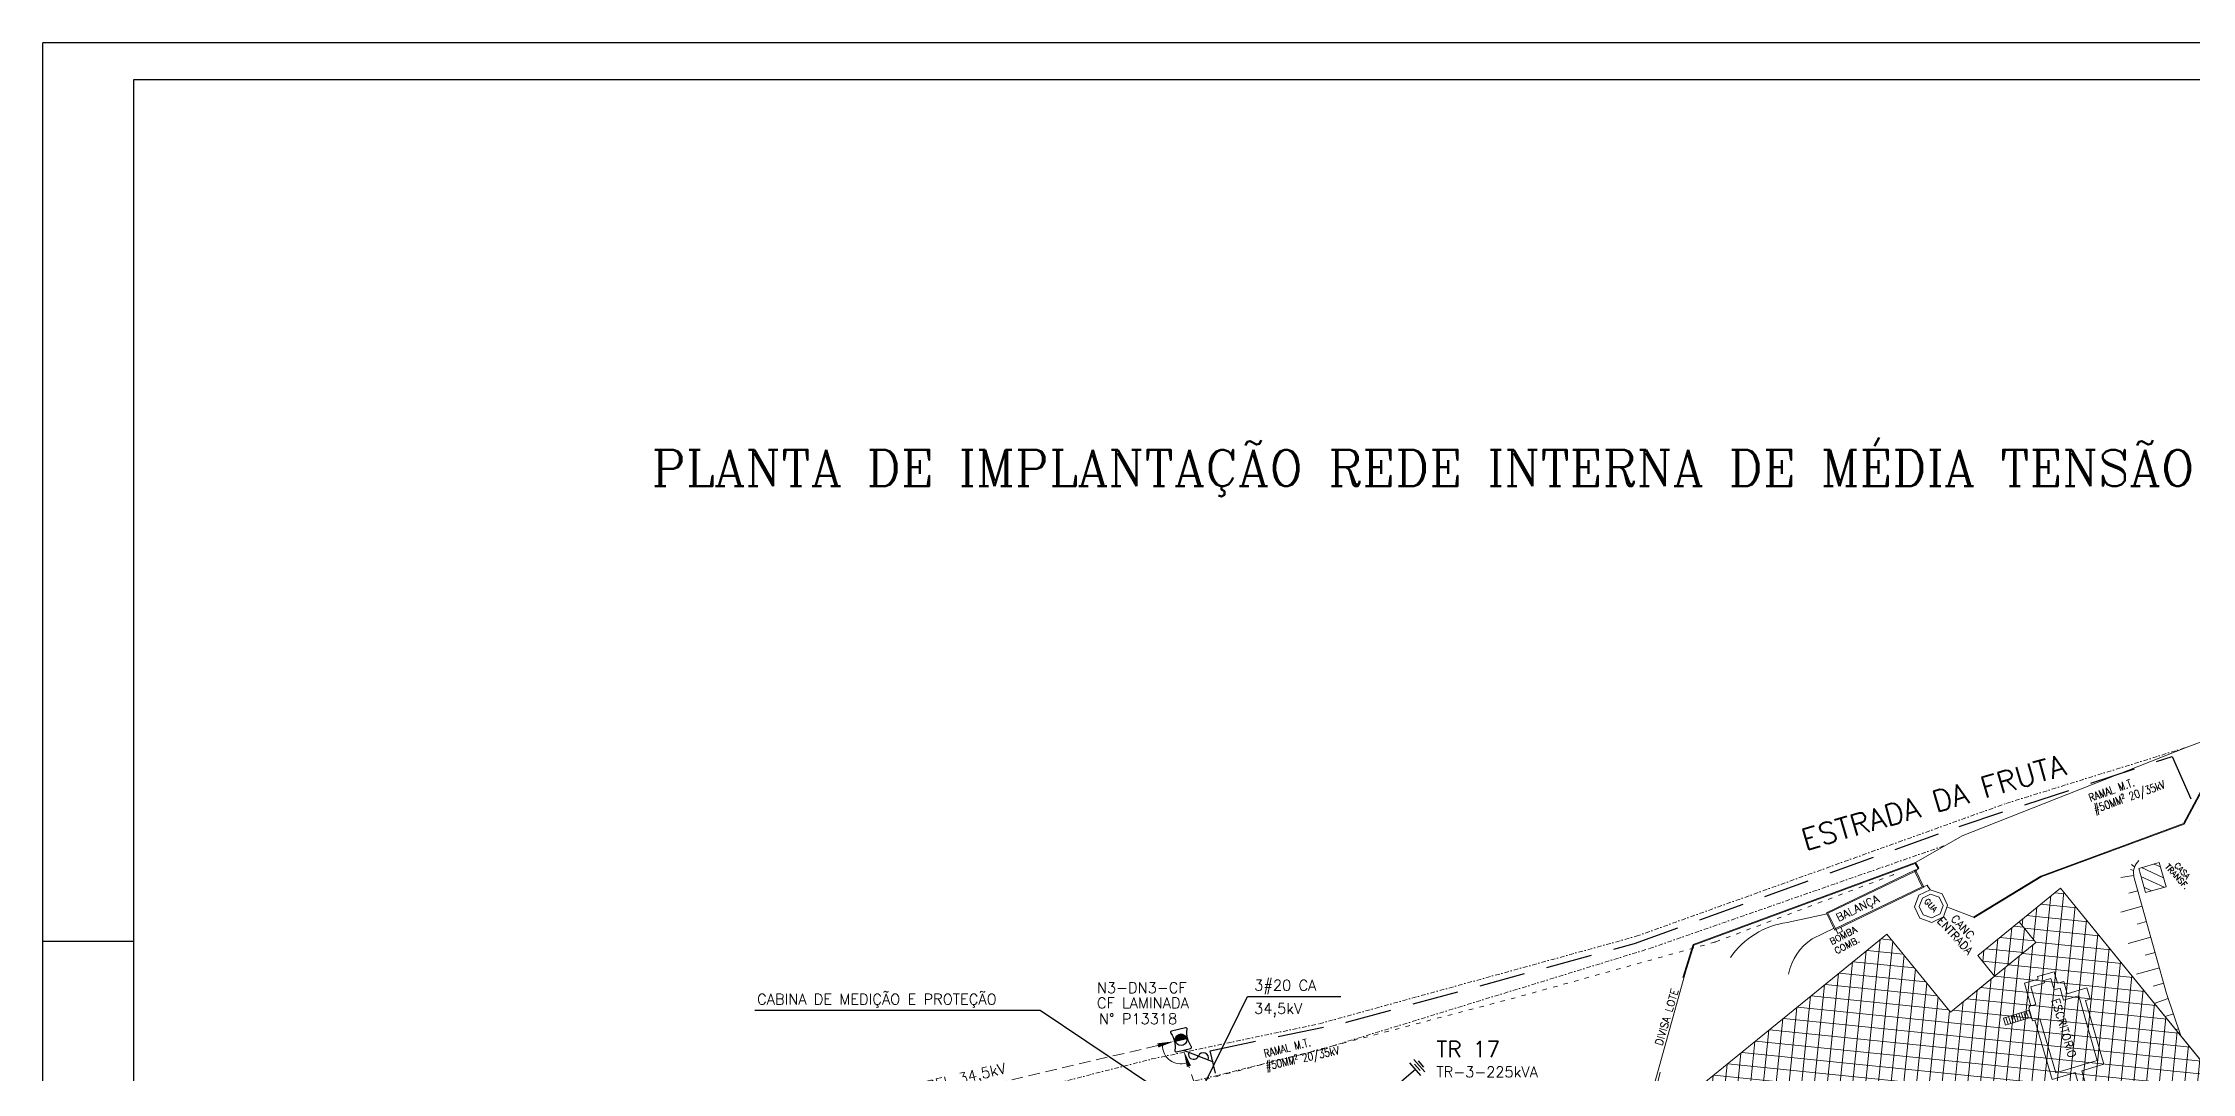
# Model space of a CAD drawing. Header units: millimetres. Extents: x 997 to 4249, y 599 to 1440.
# Drawn here: x 997 to 1588, y 1157 to 1440 of the extents above; entities that cross this region are included whole.
import ezdxf
from ezdxf import colors
from ezdxf.entities.mleader import LeaderData, LeaderLine
from ezdxf.enums import TextEntityAlignment as Align
from ezdxf.math import Vec2, Vec3

# ---------------------------------------------------------------- set-up
doc = ezdxf.new("R2010")
doc.units = ezdxf.units.MM
for name, pattern in [('ACAD_ISO03W100', [30, 12, -18]), ('DASHDOT', [25.4, 12.7, -6.35, 0, -6.35]), ('DASHED', [19.05, 12.7, -6.35]), ('HIDDEN', [0.375, 0.25, -0.125])]:
    doc.linetypes.add(name, pattern=pattern)
for name, color, linetype in [('AT', 5, 'Continuous'), ('BT', 5, 'Continuous'), ('CARIMBO', 8, 'Continuous'), ('cercas existentes', 18, 'Continuous'), ('POSTE', 5, 'Continuous'), ('SECUNDARIA', 5, 'Continuous'), ('taludes', 9, 'Continuous')]:
    doc.layers.add(name, color=color, linetype=linetype)
doc.styles.add('1mm', font='romans.shx', dxfattribs={"height": 2})
doc.styles.add('COTAS-ABA2', font='simplex.shx', dxfattribs={"width": 0.8, "height": 1.5})
doc.styles.add('ROMANC', font='romanc', dxfattribs={"height": 0.3})

# ---------------------------------------------------------------- blocks, each defined once
blk = doc.blocks.new('B1000.120')
h = blk.add_hatch()
h.set_pattern_fill('ANSI31', color=5, scale=0.04, angle=270, style=0)
h.paths.add_polyline_path([(3803.07, 1262.86), (3805.22, 1262.86, 1)])
at = {"color": 5}
blk.add_line((3803.07, 1262.86), (3805.22, 1262.86), dxfattribs=at)
blk.add_circle((3804.14, 1262.86), 1.08, dxfattribs=at)
at = {"layer": 'POSTE', "color": 5}
blk.add_lwpolyline([(3805.71, 1264.5, 0.568214), (3805.5, 1264.86), (3802.79, 1264.86, 0.568214), (3802.58, 1264.5, -0.189881), (3802.58, 1261.21, 0.568214), (3802.79, 1260.86), (3805.5, 1260.86, 0.568214), (3805.71, 1261.21, -0.189881)], format="xyb", close=True, dxfattribs=at)
blk = doc.blocks.new('CHAVE FUSÍVEL')
at = {"layer": 'BT'}
blk.add_line((0, 0), (6.57, 0), dxfattribs=at)
for centre, start, end in [((2.25, -0.01), 179.6275, 359.8923), ((4.39, -0.01), 0.6725, 179.8923)]:
    blk.add_arc(centre, 1.07, start, end, dxfattribs=at)
blk = doc.blocks.new('gtfoods1')
at = {"layer": 'taludes', "lineweight": 5}
h = blk.add_hatch(dxfattribs=at)
h.set_pattern_fill('ANSI31', color=256, scale=0.5, angle=110, style=0)
h.set_pattern_definition([(155, (-527604.815, -10865515.9044), (-0.9839961861, -2.1101866308), [])])
h.paths.add_polyline_path([(-345.72, 553.81), (-351.39, 552.23), (-349.54, 545.59), (-343.87, 547.17)])
h = blk.add_hatch(dxfattribs=at)
h.set_pattern_fill('NET', color=256, scale=0.75, angle=-5.834, style=0)
h.set_pattern_definition([(354.166, (-2604.84, -1342.633), (0.355001, 3.474411), []), (84.166, (-2604.84, -1342.633), (-3.474411, 0.355001), [])])
h.paths.add_polyline_path([(-306.16, 464.86), (-372.91, 546.8), (-384.28, 537.54), (-379.65, 531.85), (-403.13, 512.72), (-420.59, 534.16), (-428.72, 527.53), (-489.08, 478.37), (-445.17, 424.46), (-435.71, 432.17), (-453.01, 453.41), (-411.21, 487.46), (-392.94, 465.03), (-376.63, 478.31), (-354.57, 476.91), (-327.63, 443.85), (-327.06, 444.31), (-310.15, 423.55), (-310.84, 422.99), (-311, 423.19), (-312.45, 422.01), (-309.87, 418.84), (-309.25, 407.32), (-316.4, 401.49), (-304.83, 387.29), (-300.57, 390.76), (-306.51, 398.06), (-306.36, 426.64)])
h = blk.add_hatch(dxfattribs=at)
h.set_pattern_fill('NET', color=256, scale=0.75, angle=-5.834, style=0)
h.set_pattern_definition([(354.16599847, (-523978.217, -10864238.579), (0.35500103, 3.474410816), []), (84.16599847, (-523978.217, -10864238.579), (-3.474410816, 0.35500103), [])])
h.paths.add_polyline_path([(-379.65, 531.85), (-384.28, 537.54), (-395.65, 528.27), (-391.02, 522.59)])
at = {"layer": 'AT', "color": 2, "linetype": 'DASHED', "lineweight": 30}
for p, q in [((-400.79, 563.77), (-342.21, 582.98)), ((-342.21, 582.98), (-334.35, 565.39)), ((-490.01, 531.58), (-400.79, 563.77)), ((-569.22, 509.91), (-490.01, 531.58)), ((-606.64, 502.09), (-569.22, 509.91)), ((-600.78, 477.4, 0.48), (-606.64, 502.09))]:
    blk.add_line(p, q, dxfattribs=at)
at = {"layer": 'taludes', "lineweight": 5}
blk.add_line((-353.34, 553.31), (-352.5, 552.66), dxfattribs=at)
at = {"layer": 'taludes', "linetype": 'HIDDEN', "lineweight": 5}
blk.add_line((-409.51, 547.52), (-408.72, 546.36), dxfattribs=at)
at = {"layer": 'taludes', "lineweight": 5}
for points in [[(-334.01, 573.99), (-339.03, 564.52), (-378.32, 550.07), (-396.82, 538.83), (-403.48, 541.33), (-404.11, 541.54), (-403.92, 542.1), (-405.4, 545.26), (-408.72, 546.36), (-409.51, 547.52), (-410.88, 547.16), (-412.92, 551.39), (-411.83, 552.28), (-412.76, 553.87), (-406.17, 557.6), (-399.93, 561.15), (-338.36, 585.45), (-258.99, 615.33)], [(-399.93, 561.15), (-338.36, 585.45), (-258.99, 615.33), (-193.24, 638.67), (-122.09, 663.27), (-40.64, 690.63), (4.89, 705.99), (4.96, 706.01)], [(-255.45, 588.28), (-255.47, 602.56), (-334.01, 573.99), (-339.03, 564.52), (-378.32, 550.07), (-396.82, 538.83)], [(-255.67, 588.28), (-255.69, 602.25), (-333.85, 573.81), (-338.88, 564.34), (-378.22, 549.87), (-396.71, 538.64)], [(-399.93, 561.15), (-412.76, 553.87)], [(-476.68, 522.25), (-473.9, 531.25), (-412.76, 553.87), (-411.83, 552.28)], [(-476.47, 522.19), (-473.72, 531.08), (-412.85, 553.6), (-412.02, 552.17)], [(-412.92, 551.39), (-436.84, 539.91), (-434.75, 535.65), (-410.88, 547.16), (-412.92, 551.39)], [(-412.92, 551.39), (-410.88, 547.16)], [(-352.77, 550.29), (-356.33, 549.7)], [(-352.77, 551.61), (-353.6, 551.94)], [(-352.77, 550.29), (-343.72, 517.79), (-339.83, 506.19)], [(-351.39, 552.23), (-345.72, 553.81)], [(-349.54, 545.59), (-351.39, 552.23)], [(-343.87, 547.17), (-345.72, 553.81)], [(-408.63, 545.1), (-410.86, 544.01), (-411.73, 541.72), (-410.67, 539.46), (-408.3, 538.58), (-405.96, 539.71), (-405.19, 542.03), (-406.25, 544.3), (-408.63, 545.1)], [(-351.59, 546.05), (-354.06, 545.36)], [(-349.54, 545.59), (-343.87, 547.17)], [(-396.82, 538.83), (-403.48, 541.33)], [(-350.41, 541.81), (-356.34, 540.16)], [(-434.11, 534.33), (-434.75, 535.65)], [(-434.11, 534.33), (-432.79, 534.98)], [(-433.43, 536.29), (-433.44, 536.3)], [(-432.79, 534.98), (-433.3, 536.02)], [(-348.05, 533.34), (-354.29, 531.6)], [(-349.23, 537.58), (-351.84, 536.85)], [(-346.87, 529.1), (-349.62, 528.33)], [(-371.04, 517.76), (-372.01, 521.11), (-373.67, 520.62), (-374.58, 523.73), (-379.22, 522.47), (-379.05, 521.79), (-382.82, 520.68), (-381.03, 514.43)], [(-345.69, 524.86), (-352.01, 523.1)], [(-344.51, 520.62), (-347.4, 519.81)], [(-371.04, 517.76), (-365.68, 519.39)], [(-367.03, 496.59), (-360.96, 498.39), (-365.98, 515.85)], [(-365.99, 515.85), (-364.77, 516.22), (-365.68, 519.39)], [(-343.25, 516.4), (-347.1, 515.11)], [(-381.46, 513.26), (-388.58, 511.03)], [(-388.03, 509.11), (-388.58, 511.03)], [(-380.88, 511.35), (-388.03, 509.11)], [(-387.87, 511.25), (-387.28, 509.35)], [(-387.18, 511.47), (-386.58, 509.56)], [(-386.48, 511.69), (-385.88, 509.78)], [(-385.78, 511.91), (-385.18, 510)], [(-385.08, 512.13), (-384.48, 510.22)], [(-384.38, 512.35), (-383.78, 510.44)], [(-383.68, 512.56), (-383.08, 510.66)], [(-382.98, 512.78), (-382.38, 510.88)], [(-382.28, 513), (-381.68, 511.1)], [(-381.58, 513.22), (-380.98, 511.32)], [(-379.94, 510.46), (-375.14, 494.2), (-368.85, 496.05)], [(-341.85, 512.23), (-344.13, 511.47)], [(-340.45, 508.06), (-341.16, 507.82)], [(-367.03, 496.59), (-365.32, 490.45)], [(-483, 496.23), (-490.26, 466.75)], [(-368.86, 496.08), (-367.15, 489.94)]]:
    blk.add_lwpolyline(points, dxfattribs=at)
at = {"layer": 'taludes', "linetype": 'DASHDOT', "lineweight": 5, "ltscale": 0.1}
for points in [[(-722.97, 470.03), (-681.59, 484.72), (-622.76, 499.81), (-576.66, 509.5), (-489.52, 533.54), (-387.87, 570.07), (-338.36, 585.45)], [(-679.84, 477.6), (-618.56, 491.85), (-576.41, 502.34), (-485.9, 530.17), (-404.44, 558.59)]]:
    blk.add_lwpolyline(points, dxfattribs=at)
at = {"layer": 'taludes', "linetype": 'ACAD_ISO03W100', "lineweight": 5, "ltscale": 0.1}
blk.add_lwpolyline([(-418.8, 550.49), (-467.88, 531.95), (-522.78, 516.65), (-682.47, 474.55), (-757.17, 453.52)], dxfattribs=at)
at = {"layer": 'taludes', "lineweight": 5}
for points in [[(-412.78, 551.79), (-437.24, 540.04), (-434.89, 535.26), (-410.49, 547.03)], [(-408.72, 546.36), (-411.79, 544.86), (-413.01, 541.67), (-411.53, 538.52), (-408.24, 537.31), (-405.01, 538.87), (-403.92, 542.1), (-405.4, 545.26)]]:
    blk.add_lwpolyline(points, close=True, dxfattribs=at)
at = {"layer": 'taludes', "lineweight": 5, "elevation": 24.14}
for points in [[(-306.16, 464.86), (-372.91, 546.8), (-384.28, 537.54), (-379.65, 531.85), (-403.13, 512.72), (-420.59, 534.16), (-428.72, 527.53), (-489.08, 478.37), (-445.17, 424.46), (-435.71, 432.17), (-453.01, 453.41), (-411.21, 487.46), (-392.94, 465.03), (-376.63, 478.31), (-354.57, 476.91), (-327.63, 443.84)], [(-306.16, 464.86), (-372.91, 546.8), (-384.28, 537.54), (-379.65, 531.85), (-403.13, 512.72), (-420.59, 534.16), (-428.72, 527.53), (-489.08, 478.37), (-445.17, 424.46), (-435.71, 432.17), (-453.01, 453.41), (-411.21, 487.46), (-392.94, 465.03), (-376.63, 478.31), (-354.57, 476.91), (-327.63, 443.85)], [(-403.13, 512.72), (-391.02, 522.59), (-395.65, 528.27), (-372.91, 546.8), (-322.03, 484.35), (-315.42, 489.74), (-306.09, 478.29), (-306.36, 426.64)]]:
    blk.add_lwpolyline(points, dxfattribs=at)
at = {"layer": 'taludes', "lineweight": 5}
for points in [[(-437.06, 539.73), (-448.03, 537.37, 0.209558), (-463.65, 527.69)], [(-435.14, 535.74), (-441.17, 532.87, 0.202676), (-447.63, 523.17)]]:
    blk.add_lwpolyline(points, format="xyb", dxfattribs=at)
at = {"layer": 'taludes', "linetype": 'Continuous', "lineweight": 5, "ltscale": 1.5}
blk.add_lwpolyline([(-526.04, 343.61), (-473.9, 531.25)], dxfattribs=at)
at = {"layer": 'taludes', "lineweight": 5}
blk.add_lwpolyline([(-381.53, 513.51), (-380.56, 510.28), (-378.53, 510.86), (-374.14, 496.02), (-362.77, 499.38), (-367.88, 517.15), (-372.03, 515.95), (-373, 519.29), (-374.67, 518.8), (-375.58, 521.93), (-377.45, 521.43), (-377.29, 520.78), (-381.01, 519.68), (-379.62, 514.81), (-381.02, 514.43, 0.423138)], format="xyb", close=True, dxfattribs=at)
blk.add_arc((-348.15, 550.96), 4.66, 133.21769, 188.21308, dxfattribs=at)
for p in [(-418.8, 550.49), (-409.51, 547.52), (-467.88, 531.95)]:
    blk.add_point(p, dxfattribs=at)
at = {"layer": 'AT', "color": 2, "linetype": 'DASHED', "lineweight": 5, "style": 'COTAS-ABA2', "width": 0.8}
for s, rotation, p in [('RAMAL M.T.', 19.94728, (-364.66, 570.47)), ('#50MM² 20/35kV', 19.94728, (-363.32, 567.37)), ('RAMAL M.T.', 14.28958, (-591.62, 500.18)), ('#50MM² 20/35kV', 12.62723, (-591.18, 496.7))]:
    blk.add_text(s, height=2.2, rotation=rotation, dxfattribs=at).set_placement(p)
at = {"layer": 'taludes', "lineweight": 5, "style": '1mm'}
for s, height, rotation, p in [('ESTRADA DA FRUTA', 5.8667, 16.18367, (-443.07, 557.12, -12.07)), ('TRANSF.', 1.569, 312.567, (-344.29, 552.56)), ('CASA', 1.569, 312.567, (-341.76, 552.96)), ('BALANÇA', 2.197, 25.74695, (-433.93, 537.53)), ('GUA', 1.569, 312.567, (-410.5, 543.05)), ('ENTRADA', 2.197, 312.567, (-406.96, 537.65)), ('CANC.', 2.197, 312.567, (-403.2, 538.22)), ('BOMBA', 1.76, 27.41932, (-435.77, 531.13)), ('COMB.', 1.76, 27.41932, (-434.46, 528.6)), ('DIVISA LOTE', 2.0533, 73.55682, (-482.43, 503.3)), ('ESCRITÓRIO', 2.2, 286.46043, (-375.36, 516.05))]:
    blk.add_text(s, height=height, rotation=rotation, dxfattribs=at).set_placement(p)
blk = doc.blocks.new('Para-Raios')
at = {"layer": 'BT'}
for p, q in [((-2.34, 1.45), (2.34, 1.45)), ((-2.34, 0), (2.34, 0)), ((-1.19, 2.17), (1.19, 2.18)), ((-1.19, 0.72), (1.19, 0.73)), ((0, -5.04), (0, 0))]:
    blk.add_line(p, q, dxfattribs=at)

msp = doc.modelspace()

# ---------------------------------------------------------------- linework, layer by layer
at = {"layer": 'AT', "linetype": 'DASHED', "lineweight": 5, "ltscale": 0.25}
msp.add_line((1303.39, 1164.46, 12.07), (1214.72, 1143.66, 12.07), dxfattribs=at)
at = {"layer": 'AT', "linetype": 'HIDDEN', "lineweight": 5, "ltscale": 15}
msp.add_line((1315.63, 1147.61, 12.07), (1311.93, 1158.71, 12.07), dxfattribs=at)
at = {"layer": 'AT', "lineweight": 5}
msp.add_arc((1309.68, 1164.45), 5.03, 181.00206, 288.10859, dxfattribs=at)
at = {"layer": 'CARIMBO', "color": 7}
for p, q in [((996.85, 599.09), (996.85, 1440.09)), ((2185.85, 1440.09), (996.85, 1440.09)), ((996.85, 1193.09), (1021.85, 1193.09))]:
    msp.add_line(p, q, dxfattribs=at)
at = {"layer": 'CARIMBO'}
for p, q in [((1021.85, 1430.09), (2175.85, 1430.09)), ((1021.85, 609.09), (1021.85, 1430.09))]:
    msp.add_line(p, q, dxfattribs=at)
at = {"layer": 'SECUNDARIA', "lineweight": 5, "elevation": 12.07}
for points in [[(1307.95, 1165.6, 0, 1.17, 0), (1303.39, 1164.46, 1.17, 1.17, 0)], [(1310.44, 1163.16, 0, 1.17, 0), (1311.93, 1158.71, 1.17, 1.17, 0)]]:
    msp.add_lwpolyline(points, format="xyseb", dxfattribs=at)

# ---------------------------------------------------------------- block references
at = {"lineweight": 5}
for name, p, xscale, yscale, zscale, rotation in [('B1000.120', (-3693.24, -1921.11, 12.07), 1.466666666666667, 1.466666666666667, 1.466666666666667, 13.31227627528092), ('CHAVE FUSÍVEL', (1310.44, 1163.16, 12.07), 1.333333333333334, 1.333333333333334, 1.333333333333334, 338.6376488296119)]:
    msp.add_blockref(name, p, dxfattribs=dict(at, xscale=xscale, yscale=yscale, zscale=zscale, rotation=rotation))
at = {"layer": 'BT', "lineweight": 5, "xscale": -0.9753333333333327, "yscale": 0.9753333333333335, "zscale": 0.9753333333333335, "rotation": 311.3890028454557}
msp.add_blockref('Para-Raios', (1374.19, 1157.94, 10.49), dxfattribs=at)
at = {"layer": 'cercas existentes', "color": 1}
msp.add_blockref('gtfoods1', (1924.45, 660.92), dxfattribs=at)

# ---------------------------------------------------------------- texts
at = {"color": 5, "lineweight": 5, "style": 'ROMANC'}
msp.add_text('PLANTA DE IMPLANTAÇÃO REDE INTERNA DE MÉDIA TENSÃO', height=10, dxfattribs=at).set_placement((1164.23, 1318.25, -1182.49))
at = {"layer": 'BT', "lineweight": 5, "style": '1mm'}
for s, height, p in [('N3-DN3-CF', 2.933, (1286.64, 1178.84, 12.07)), ('3#20 CA', 2.933, (1329.88, 1179.54, 12.07)), ('CABINA DE MEDIÇÃO E PROTEÇÃO', 2.9333, (1193.2, 1175.71, 12.07)), ('CF LAMINADA', 2.9333, (1286.64, 1174.66, 12.07)), ('34,5kV', 2.933, (1329.88, 1173.15, 12.07)), ('N° P13318', 2.933, (1287.2, 1170.31, 12.07)), ('TR 17', 4.4, (1379.96, 1161.2, 12.07)), ('TR-3-225kVA', 2.9333, (1379.96, 1155.71, 12.07))]:
    msp.add_text(s, height=height, dxfattribs=at).set_placement(p)
at = {"layer": 'BT', "color": 5, "lineweight": 5, "style": '1mm'}
msp.add_text('REDE COPEL 34,5kV', height=2.9333, rotation=13.41755, dxfattribs=at).set_placement((1242.45, 1152.25, -2.11), align=Align.CENTER)

# ---------------------------------------------------------------- leaders
at = {"lineweight": 5}
ml = msp.add_multileader_mtext('Standard', dxfattribs=at)
ml.set_content('', color=256)
ml.set_leader_properties()
ml.build(insert=Vec2(0, 0))
ml.multileader.update_dxf_attribs({"text_top_attachment_type": 0, "text_bottom_attachment_type": 0})
ctx = ml.context
ctx.base_point, ctx.char_height, ctx.landing_gap_size, ctx.plane_origin = Vec3(1187.28, 1174.06, 0.48), 5.33, 2.67, Vec3(1285.11, 1119.23, 0.48)
ctx.text_align_type = 2
notes = []
notes.append((ctx, [(0, (1, 1, 0), (1271.04, 1174.06, 0.48), (-1, 0), 78.43, [(0, [(1312.03, 1146.49, 0.48)], 256, [])])]))
ctx.mtext.insert, ctx.mtext.alignment, ctx.mtext.flow_direction = Vec3(1189.95, 1176.73, 0.48), 3, 5
ml = msp.add_multileader_mtext('Standard', dxfattribs=at)
ml.set_content('', color=256)
ml.set_leader_properties()
ml.build(insert=Vec2(0, 0))
ml.multileader.update_dxf_attribs({"text_top_attachment_type": 0, "text_bottom_attachment_type": 0})
ctx = ml.context
ctx.base_point, ctx.char_height, ctx.landing_gap_size, ctx.plane_origin = Vec3(1353.66, 1177.89, 0.48), 5.33, 2.67, Vec3(1313.96, 1123.06, 0.48)
notes.append((ctx, [(0, (1, 1, 0), (1328.03, 1177.89, 0.48), (1, 0), 25.63, [(0, [(1314.62, 1150.57, 0.48)], 256, [])])]))
ctx.mtext.insert, ctx.mtext.flow_direction = Vec3(1356.32, 1180.56, 0.48), 5
for ctx, leaders in notes:
    for number, flags, end, landing, length, lines in leaders:
        leader = LeaderData()
        leader.index, (leader.has_last_leader_line, leader.has_dogleg_vector, leader.attachment_direction) = number, flags
        leader.last_leader_point, leader.dogleg_vector, leader.dogleg_length = Vec3(end), Vec3(landing), length
        for number, points, colour, breaks in lines:
            line = LeaderLine()
            line.index, line.vertices, line.color, line.breaks = number, Vec3.list(points), colors.encode_raw_color(colour), breaks
            leader.lines.append(line)
        ctx.leaders.append(leader)

doc.saveas('drawing.dxf')
